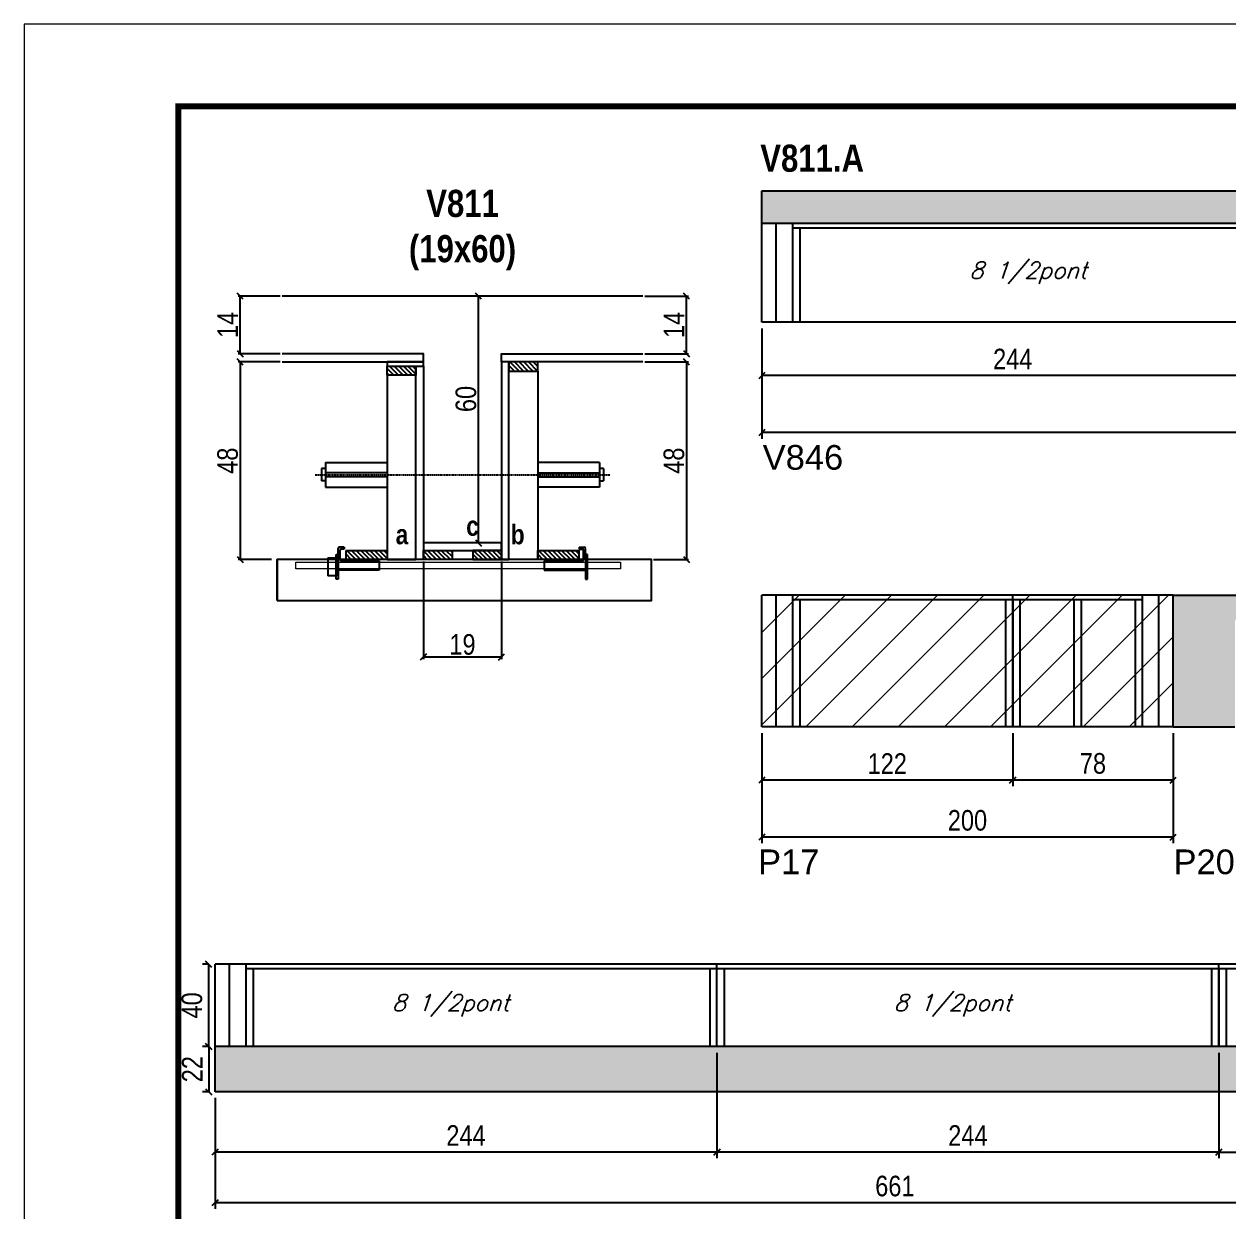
# Model space of a CAD drawing. Extents: x 3309 to 9590, y -2522 to 14608.
# Drawn here: x 4908 to 5494, y 10585 to 11162 of the extents above; entities that cross this region are included whole.
import ezdxf

# ---------------------------------------------------------------- set-up
doc = ezdxf.new("R2010")
doc.units = 0
doc.linetypes.add('DASHED', pattern=[0.75, 0.5, -0.25])
doc.linetypes.add('HIDDEN', pattern=[0.375, 0.25, -0.125])
for name, color, linetype in [('5', 5, 'Continuous'), ('barrote', 251, 'Continuous'), ('COTA', 241, 'Continuous'), ('detalhes', 4, 'Continuous'), ('NOMENCLATURA', 7, 'Continuous'), ('Painéis', 200, 'Continuous'), ('presilha', 1, 'Continuous'), ('SARR_2.2x10', 60, 'Continuous'), ('SARR_2.2x7', 40, 'Continuous'), ('SARR_3.5x7', 81, 'Continuous'), ('TENSOR', 3, 'Continuous'), ('texto', 7, 'Continuous')]:
    doc.layers.add(name, color=color, linetype=linetype)
for name, color, linetype, lineweight in [('CONCRETO', 251, 'Continuous', 25), ('Folhas', 255, 'Continuous', 9), ('Hachura', 251, 'Continuous', 9), ('SARRAFO DE PRESSAO', 251, 'DASHED', 9), ('SCO-___-LAJ', 2, 'Continuous', 0)]:
    doc.layers.add(name, color=color, linetype=linetype, lineweight=lineweight)
doc.styles.add('COTA TECNICA', font='techl___.ttf', dxfattribs={"height": 10})
doc.styles.add('COTA TECNICA 2X', font='techl___.ttf', dxfattribs={"height": 10})
doc.styles.add('Romans', font='romans.shx')
doc.styles.get("Standard").update_dxf_attribs({"font": 'arial.ttf'})
doc.styles.add('TECNICA', font='techb___.ttf', dxfattribs={"height": 10})
doc.dimstyles.new('PAINEL', dxfattribs={"dimtxt": 10, "dimasz": 3, "dimexe": 3, "dimexo": 3, "dimgap": 3, "dimtad": 1, "dimdec": 1, "dimzin": 12, "dimdsep": 46, "dimtxsty": 'COTA TECNICA', "dimblk1": 'OBLIQUE', "dimblk2": 'OBLIQUE', "dimsah": 1, "dimcen": 0.9, "dimclrd": 4, "dimclre": 4, "dimclrt": 240, "dimadec": 1, "dimazin": 3, "dimtfac": 1, "dimtdec": 1, "dimtmove": 0, "dimatfit": 3, "dimfxl": 1, "dimtolj": 1, "dimtzin": 12, "dimarcsym": 0})
doc.dimstyles.new('SECAO', dxfattribs={"dimscale": 0.333333, "dimtxt": 5, "dimasz": 9, "dimexe": 3, "dimexo": 3, "dimgap": 3, "dimtad": 1, "dimdec": 1, "dimlfac": 0.5, "dimzin": 12, "dimdsep": 46, "dimtxsty": 'COTA TECNICA 2X', "dimblk1": 'OBLIQUE', "dimblk2": 'OBLIQUE', "dimsah": 1, "dimcen": 0.9, "dimclrd": 4, "dimclre": 4, "dimclrt": 240, "dimadec": 1, "dimazin": 3, "dimtfac": 1, "dimtdec": 1, "dimtmove": 0, "dimatfit": 3, "dimfxl": 1, "dimtolj": 1, "dimtzin": 12, "dimarcsym": 0})
pattern_1 = [(135, (38337.5286, -112610.3006), (-1.122532015, -1.122532015), [])]

# ---------------------------------------------------------------- blocks, each defined once
blk = doc.blocks.new('9999999999')
at = {"layer": 'Folhas'}
blk.add_lwpolyline([(98138.98, 34190.21), (99623.98, 34190.21), (99623.98, 35240.21), (98138.98, 35240.21)], close=True, dxfattribs=at)
at = {"layer": 'Folhas', "color": 30, "const_width": 3}
blk.add_lwpolyline([(98213.98, 34230.21), (99583.98, 34230.21), (99583.98, 35200.21), (98213.98, 35200.21)], close=True, dxfattribs=at)
blk = doc.blocks.new('_Oblique')
at = {"color": 0, "linetype": 'ByBlock', "lineweight": -2}
blk.add_line((-0.5, -0.5), (0.5, 0.5), dxfattribs=at)
blk = doc.blocks.new('*D1735')
at = {"layer": 'COTA', "color": 4, "lineweight": -2, "transparency": 16777216}
for p, q in [((5101.99, 10900.87), (5101.99, 10853.4)), ((5139.99, 10900.87), (5139.99, 10853.4)), ((5139.99, 10854.4), (5101.99, 10854.4))]:
    blk.add_line(p, q, dxfattribs=at)
at = {"layer": 'Defpoints', "color": 0, "transparency": 16777216}
for p in [(5101.99, 10901.87), (5139.99, 10901.87), (5101.99, 10854.4)]:
    blk.add_point(p, dxfattribs=at)
at = {"layer": 'COTA', "color": 4, "lineweight": -2, "transparency": 16777216, "xscale": 3, "yscale": 3, "zscale": 3, "rotation": 180}
blk.add_blockref('_Oblique', (5101.99, 10854.4), dxfattribs=at)
at = {"layer": 'COTA', "color": 4, "lineweight": -2, "transparency": 16777216, "xscale": 3, "yscale": 3, "zscale": 3}
blk.add_blockref('_Oblique', (5139.99, 10854.4), dxfattribs=at)
at = {"layer": 'COTA', "color": 240, "transparency": 16777216, "insert": (5120.99, 10860.48), "char_height": 10, "attachment_point": 5, "style": 'COTA TECNICA 2X'}
blk.add_mtext('\\A1;19', dxfattribs=at)
blk = doc.blocks.new('PRESILHA METÁLICA 1')
at = {"layer": 'presilha'}
for p, q in [((7.5, 10.64), (7.5, 19.86)), ((12, 21), (8.64, 21)), ((9, 11.57), (9, 18.93)), ((12, 19.5), (9.57, 19.5)), ((12, 21), (12, 19.5)), ((0, 13), (6, 13)), ((0, 13), (0, 0)), ((6, 15.5), (7.5, 15.5)), ((6, -2.5), (6, 15.5)), ((6, 13), (6, 0)), ((7.5, 15.5), (7.5, -2.5)), ((37.5, 11), (9.57, 11)), ((37.5, 11), (37.5, 4.1)), ((6, 0), (0, 0)), ((37.5, 4.1), (7.5, 4.1)), ((7.5, -2.5), (6, -2.5))]:
    blk.add_line(p, q, dxfattribs=at)
for centre, radius, start, end in [((8.64, 19.86), 1.14, 90, 180), ((9.57, 18.93), 0.57, 90, 180), ((9.57, 11.57), 0.57, 180, 270)]:
    blk.add_arc(centre, radius, start, end, dxfattribs=at)
blk = doc.blocks.new('PRESILHA METÁLICA 2')
at = {"layer": 'presilha'}
for p, q in [((-5.25, 23.5), (-5.25, 22)), ((-5.25, 23.5), (-1.89, 23.5)), ((-5.25, 22), (-2.82, 22)), ((-2.25, 14.07), (-2.25, 21.43)), ((-0.75, 14.64), (-0.75, 22.36)), ((0.75, 18), (-0.75, 18)), ((-0.75, 18), (-0.75, 0)), ((0.75, 0), (0.75, 18)), ((-30.75, 13.5), (-30.75, 6.6)), ((-30.75, 13.5), (-2.82, 13.5)), ((-30.75, 6.6), (-0.75, 6.6)), ((-0.75, 0), (0.75, 0))]:
    blk.add_line(p, q, dxfattribs=at)
for centre, radius, start, end in [((-2.82, 21.43), 0.57, 0, 90), ((-1.89, 22.36), 1.14, 0, 90), ((-2.82, 14.07), 0.57, 270, 0)]:
    blk.add_arc(centre, radius, start, end, dxfattribs=at)
blk = doc.blocks.new('*D1736')
at = {"layer": 'COTA', "color": 4, "lineweight": -2, "transparency": 16777216}
for p, q in [((5032.29, 10997.87), (5011.94, 10997.87)), ((5012.94, 10997.87), (5012.94, 10901.87)), ((5028.18, 10901.87), (5011.94, 10901.87))]:
    blk.add_line(p, q, dxfattribs=at)
at = {"layer": 'Defpoints', "color": 0, "transparency": 16777216}
for p in [(5033.29, 10997.87), (5012.94, 10901.87), (5029.18, 10901.87)]:
    blk.add_point(p, dxfattribs=at)
at = {"layer": 'COTA', "color": 4, "lineweight": -2, "transparency": 16777216, "xscale": 3, "yscale": 3, "zscale": 3}
for p, rotation in [((5012.94, 10997.87), 90), ((5012.94, 10901.87), 270)]:
    blk.add_blockref('_Oblique', p, dxfattribs=dict(at, rotation=rotation))
at = {"layer": 'COTA', "color": 240, "transparency": 16777216, "insert": (5006.85, 10949.87), "char_height": 10, "attachment_point": 5, "rotation": 90, "style": 'COTA TECNICA 2X'}
blk.add_mtext('\\A1;48', dxfattribs=at)
blk = doc.blocks.new('*D1737')
at = {"layer": 'COTA', "color": 4, "lineweight": -2, "transparency": 16777216}
for p, q in [((5209.69, 10997.87), (5230.91, 10997.87)), ((5229.91, 10997.87), (5229.91, 10901.87)), ((5213.8, 10901.87), (5230.91, 10901.87))]:
    blk.add_line(p, q, dxfattribs=at)
at = {"layer": 'Defpoints', "color": 0, "transparency": 16777216}
for p in [(5208.69, 10997.87), (5212.8, 10901.87), (5229.91, 10901.87)]:
    blk.add_point(p, dxfattribs=at)
at = {"layer": 'COTA', "color": 4, "lineweight": -2, "transparency": 16777216, "xscale": 3, "yscale": 3, "zscale": 3}
for p, rotation in [((5229.91, 10997.87), 90), ((5229.91, 10901.87), 270)]:
    blk.add_blockref('_Oblique', p, dxfattribs=dict(at, rotation=rotation))
at = {"layer": 'COTA', "color": 240, "transparency": 16777216, "insert": (5223.81, 10949.87), "char_height": 10, "attachment_point": 5, "rotation": 90, "style": 'COTA TECNICA 2X'}
blk.add_mtext('\\A1;48', dxfattribs=at)
blk = doc.blocks.new('*D1738')
at = {"layer": 'COTA', "color": 4, "lineweight": -2, "transparency": 16777216}
for p, q in [((5138.99, 11029.87), (5127.81, 11029.87)), ((5128.81, 10909.87), (5128.81, 11029.87)), ((5138.99, 10909.87), (5127.81, 10909.87))]:
    blk.add_line(p, q, dxfattribs=at)
at = {"layer": 'Defpoints', "color": 0, "transparency": 16777216}
for p in [(5128.81, 11029.87), (5139.99, 11029.87), (5139.99, 10909.87)]:
    blk.add_point(p, dxfattribs=at)
at = {"layer": 'COTA', "color": 4, "lineweight": -2, "transparency": 16777216, "xscale": 3, "yscale": 3, "zscale": 3}
for p, rotation in [((5128.81, 11029.87), 90), ((5128.81, 10909.87), 270)]:
    blk.add_blockref('_Oblique', p, dxfattribs=dict(at, rotation=rotation))
at = {"layer": 'COTA', "color": 240, "transparency": 16777216, "insert": (5122.71, 10979.87), "char_height": 10, "attachment_point": 5, "rotation": 90, "style": 'COTA TECNICA 2X'}
blk.add_mtext('\\A1;60', dxfattribs=at)
blk = doc.blocks.new('*D1739')
at = {"layer": 'COTA', "color": 4, "lineweight": -2, "transparency": 16777216}
for p, q in [((5209.69, 11029.87), (5230.91, 11029.87)), ((5229.91, 11001.87), (5229.91, 11029.87)), ((5209.69, 11001.87), (5230.91, 11001.87))]:
    blk.add_line(p, q, dxfattribs=at)
at = {"layer": 'Defpoints', "color": 0, "transparency": 16777216}
for p in [(5208.69, 11029.87), (5229.91, 11029.87), (5208.69, 11001.87)]:
    blk.add_point(p, dxfattribs=at)
at = {"layer": 'COTA', "color": 4, "lineweight": -2, "transparency": 16777216, "xscale": 3, "yscale": 3, "zscale": 3}
for p, rotation in [((5229.91, 11029.87), 90), ((5229.91, 11001.87), 270)]:
    blk.add_blockref('_Oblique', p, dxfattribs=dict(at, rotation=rotation))
at = {"layer": 'COTA', "color": 240, "transparency": 16777216, "insert": (5223.84, 11015.87), "char_height": 10, "attachment_point": 5, "rotation": 90, "style": 'COTA TECNICA 2X'}
blk.add_mtext('\\A1;14', dxfattribs=at)
blk = doc.blocks.new('*D1740')
at = {"layer": 'COTA', "color": 4, "lineweight": -2, "transparency": 16777216}
for p, q in [((5032.29, 11029.87), (5011.94, 11029.87)), ((5012.94, 11001.87), (5012.94, 11029.87)), ((5032.29, 11001.87), (5011.94, 11001.87))]:
    blk.add_line(p, q, dxfattribs=at)
at = {"layer": 'Defpoints', "color": 0, "transparency": 16777216}
for p in [(5012.94, 11029.87), (5033.29, 11029.87), (5033.29, 11001.87)]:
    blk.add_point(p, dxfattribs=at)
at = {"layer": 'COTA', "color": 4, "lineweight": -2, "transparency": 16777216, "xscale": 3, "yscale": 3, "zscale": 3}
for p, rotation in [((5012.94, 11029.87), 90), ((5012.94, 11001.87), 270)]:
    blk.add_blockref('_Oblique', p, dxfattribs=dict(at, rotation=rotation))
at = {"layer": 'COTA', "color": 240, "transparency": 16777216, "insert": (5006.87, 11015.87), "char_height": 10, "attachment_point": 5, "rotation": 90, "style": 'COTA TECNICA 2X'}
blk.add_mtext('\\A1;14', dxfattribs=at)
blk = doc.blocks.new('*D1741')
at = {"layer": 'COTA', "color": 4, "linetype": 'ByBlock', "lineweight": -2, "transparency": 16777216}
for p, q in [((5266.5, 11014.14), (5266.5, 10988.22)), ((5510.5, 11014.14), (5510.5, 10988.22)), ((5510.5, 10991.22), (5266.5, 10991.22))]:
    blk.add_line(p, q, dxfattribs=at)
at = {"layer": 'Defpoints', "color": 0, "linetype": 'ByBlock', "transparency": 16777216}
for p in [(5266.5, 11017.14), (5510.5, 11017.14), (5266.5, 10991.22)]:
    blk.add_point(p, dxfattribs=at)
at = {"layer": 'COTA', "color": 4, "linetype": 'ByBlock', "lineweight": -2, "transparency": 16777216, "xscale": 3, "yscale": 3, "zscale": 3, "rotation": 180}
blk.add_blockref('_Oblique', (5266.5, 10991.22), dxfattribs=at)
at = {"layer": 'COTA', "color": 4, "linetype": 'ByBlock', "lineweight": -2, "transparency": 16777216, "xscale": 3, "yscale": 3, "zscale": 3}
blk.add_blockref('_Oblique', (5510.5, 10991.22), dxfattribs=at)
at = {"layer": 'COTA', "color": 240, "linetype": 'ByBlock', "transparency": 16777216, "insert": (5388.5, 10999.3), "char_height": 10, "attachment_point": 5, "style": 'COTA TECNICA'}
blk.add_mtext('\\A1;244', dxfattribs=at)
blk = doc.blocks.new('*D1743')
at = {"layer": 'COTA', "color": 4, "linetype": 'ByBlock', "lineweight": -2, "transparency": 16777216}
for p, q in [((5266.5, 11014.14), (5266.5, 10960.51)), ((5918.5, 11014.14), (5918.5, 10960.51)), ((5918.5, 10963.51), (5266.5, 10963.51))]:
    blk.add_line(p, q, dxfattribs=at)
at = {"layer": 'Defpoints', "color": 0, "linetype": 'ByBlock', "transparency": 16777216}
for p in [(5266.5, 11017.14), (5918.5, 11017.14), (5266.5, 10963.51)]:
    blk.add_point(p, dxfattribs=at)
at = {"layer": 'COTA', "color": 4, "linetype": 'ByBlock', "lineweight": -2, "transparency": 16777216, "xscale": 3, "yscale": 3, "zscale": 3, "rotation": 180}
blk.add_blockref('_Oblique', (5266.5, 10963.51), dxfattribs=at)
at = {"layer": 'COTA', "color": 4, "linetype": 'ByBlock', "lineweight": -2, "transparency": 16777216, "xscale": 3, "yscale": 3, "zscale": 3}
blk.add_blockref('_Oblique', (5918.5, 10963.51), dxfattribs=at)
at = {"layer": 'COTA', "color": 240, "linetype": 'ByBlock', "transparency": 16777216, "insert": (5592.5, 10971.62), "char_height": 10, "attachment_point": 5, "style": 'COTA TECNICA'}
blk.add_mtext('\\A1;652', dxfattribs=at)
blk = doc.blocks.new('*D1756')
at = {"layer": 'COTA', "color": 4, "linetype": 'ByBlock', "lineweight": -2, "transparency": 16777216}
for p, q in [((5388.5, 10817.48), (5388.5, 10791.57)), ((5466.5, 10817.48), (5466.5, 10791.57)), ((5466.5, 10794.57), (5388.5, 10794.57))]:
    blk.add_line(p, q, dxfattribs=at)
at = {"layer": 'Defpoints', "color": 0, "linetype": 'ByBlock', "transparency": 16777216}
for p in [(5388.5, 10820.48), (5466.5, 10820.48), (5388.5, 10794.57)]:
    blk.add_point(p, dxfattribs=at)
at = {"layer": 'COTA', "color": 4, "linetype": 'ByBlock', "lineweight": -2, "transparency": 16777216, "xscale": 3, "yscale": 3, "zscale": 3, "rotation": 180}
blk.add_blockref('_Oblique', (5388.5, 10794.57), dxfattribs=at)
at = {"layer": 'COTA', "color": 4, "linetype": 'ByBlock', "lineweight": -2, "transparency": 16777216, "xscale": 3, "yscale": 3, "zscale": 3}
blk.add_blockref('_Oblique', (5466.5, 10794.57), dxfattribs=at)
at = {"layer": 'COTA', "color": 240, "linetype": 'ByBlock', "transparency": 16777216, "insert": (5427.5, 10802.66), "char_height": 10, "attachment_point": 5, "style": 'COTA TECNICA'}
blk.add_mtext('\\A1;78', dxfattribs=at)
blk = doc.blocks.new('*D1757')
at = {"layer": 'COTA', "color": 4, "linetype": 'ByBlock', "lineweight": -2, "transparency": 16777216}
for p, q in [((5266.5, 10817.48), (5266.5, 10791.57)), ((5388.5, 10817.48), (5388.5, 10791.57)), ((5388.5, 10794.57), (5266.5, 10794.57))]:
    blk.add_line(p, q, dxfattribs=at)
at = {"layer": 'Defpoints', "color": 0, "linetype": 'ByBlock', "transparency": 16777216}
for p in [(5266.5, 10820.48), (5388.5, 10820.48), (5266.5, 10794.57)]:
    blk.add_point(p, dxfattribs=at)
at = {"layer": 'COTA', "color": 4, "linetype": 'ByBlock', "lineweight": -2, "transparency": 16777216, "xscale": 3, "yscale": 3, "zscale": 3, "rotation": 180}
blk.add_blockref('_Oblique', (5266.5, 10794.57), dxfattribs=at)
at = {"layer": 'COTA', "color": 4, "linetype": 'ByBlock', "lineweight": -2, "transparency": 16777216, "xscale": 3, "yscale": 3, "zscale": 3}
blk.add_blockref('_Oblique', (5388.5, 10794.57), dxfattribs=at)
at = {"layer": 'COTA', "color": 240, "linetype": 'ByBlock', "transparency": 16777216, "insert": (5327.5, 10802.63), "char_height": 10, "attachment_point": 5, "style": 'COTA TECNICA'}
blk.add_mtext('\\A1;122', dxfattribs=at)
blk = doc.blocks.new('*D1758')
at = {"layer": 'COTA', "color": 4, "linetype": 'ByBlock', "lineweight": -2, "transparency": 16777216}
for p, q in [((5266.5, 10817.48), (5266.5, 10763.86)), ((5466.5, 10817.48), (5466.5, 10763.86)), ((5466.5, 10766.86), (5266.5, 10766.86))]:
    blk.add_line(p, q, dxfattribs=at)
at = {"layer": 'Defpoints', "color": 0, "linetype": 'ByBlock', "transparency": 16777216}
for p in [(5266.5, 10820.48), (5466.5, 10820.48), (5266.5, 10766.86)]:
    blk.add_point(p, dxfattribs=at)
at = {"layer": 'COTA', "color": 4, "linetype": 'ByBlock', "lineweight": -2, "transparency": 16777216, "xscale": 3, "yscale": 3, "zscale": 3, "rotation": 180}
blk.add_blockref('_Oblique', (5266.5, 10766.86), dxfattribs=at)
at = {"layer": 'COTA', "color": 4, "linetype": 'ByBlock', "lineweight": -2, "transparency": 16777216, "xscale": 3, "yscale": 3, "zscale": 3}
blk.add_blockref('_Oblique', (5466.5, 10766.86), dxfattribs=at)
at = {"layer": 'COTA', "color": 240, "linetype": 'ByBlock', "transparency": 16777216, "insert": (5366.5, 10774.96), "char_height": 10, "attachment_point": 5, "style": 'COTA TECNICA'}
blk.add_mtext('\\A1;200', dxfattribs=at)
blk = doc.blocks.new('*D1766')
at = {"layer": 'COTA', "color": 4, "linetype": 'ByBlock', "lineweight": -2, "transparency": 16777216}
for p, q in [((5244.7, 10662.05), (5244.7, 10610.72)), ((5488.7, 10662.05), (5488.7, 10610.72)), ((5488.7, 10613.72), (5244.7, 10613.72))]:
    blk.add_line(p, q, dxfattribs=at)
at = {"layer": 'Defpoints', "color": 0, "linetype": 'ByBlock', "transparency": 16777216}
for p in [(5244.7, 10665.05), (5488.7, 10665.05), (5244.7, 10613.72)]:
    blk.add_point(p, dxfattribs=at)
at = {"layer": 'COTA', "color": 4, "linetype": 'ByBlock', "lineweight": -2, "transparency": 16777216, "xscale": 3, "yscale": 3, "zscale": 3, "rotation": 180}
blk.add_blockref('_Oblique', (5244.7, 10613.72), dxfattribs=at)
at = {"layer": 'COTA', "color": 4, "linetype": 'ByBlock', "lineweight": -2, "transparency": 16777216, "xscale": 3, "yscale": 3, "zscale": 3}
blk.add_blockref('_Oblique', (5488.7, 10613.72), dxfattribs=at)
at = {"layer": 'COTA', "color": 240, "linetype": 'ByBlock', "transparency": 16777216, "insert": (5366.7, 10621.8), "char_height": 10, "attachment_point": 5, "style": 'COTA TECNICA'}
blk.add_mtext('\\A1;244', dxfattribs=at)
blk = doc.blocks.new('*D1767')
at = {"layer": 'COTA', "color": 4, "linetype": 'ByBlock', "lineweight": -2, "transparency": 16777216}
for p, q in [((5244.7, 10662.05), (5244.7, 10610.72)), ((5000.7, 10640.05), (5000.7, 10610.72)), ((5244.7, 10613.72), (5000.7, 10613.72))]:
    blk.add_line(p, q, dxfattribs=at)
at = {"layer": 'Defpoints', "color": 0, "linetype": 'ByBlock', "transparency": 16777216}
for p in [(5244.7, 10665.05), (5000.7, 10643.05), (5000.7, 10613.72)]:
    blk.add_point(p, dxfattribs=at)
at = {"layer": 'COTA', "color": 4, "linetype": 'ByBlock', "lineweight": -2, "transparency": 16777216, "xscale": 3, "yscale": 3, "zscale": 3, "rotation": 180}
blk.add_blockref('_Oblique', (5000.7, 10613.72), dxfattribs=at)
at = {"layer": 'COTA', "color": 4, "linetype": 'ByBlock', "lineweight": -2, "transparency": 16777216, "xscale": 3, "yscale": 3, "zscale": 3}
blk.add_blockref('_Oblique', (5244.7, 10613.72), dxfattribs=at)
at = {"layer": 'COTA', "color": 240, "linetype": 'ByBlock', "transparency": 16777216, "insert": (5122.7, 10621.8), "char_height": 10, "attachment_point": 5, "style": 'COTA TECNICA'}
blk.add_mtext('\\A1;244', dxfattribs=at)
blk = doc.blocks.new('*D1770')
at = {"layer": 'COTA', "color": 4, "linetype": 'ByBlock', "lineweight": -2, "transparency": 16777216}
for p, q in [((5000.7, 10640.05), (5000.7, 10586.07)), ((5661.7, 10638.05), (5661.7, 10586.07)), ((5661.7, 10589.07), (5000.7, 10589.07))]:
    blk.add_line(p, q, dxfattribs=at)
at = {"layer": 'Defpoints', "color": 0, "linetype": 'ByBlock', "transparency": 16777216}
for p in [(5000.7, 10643.05), (5661.7, 10641.05), (5000.7, 10589.07)]:
    blk.add_point(p, dxfattribs=at)
at = {"layer": 'COTA', "color": 4, "linetype": 'ByBlock', "lineweight": -2, "transparency": 16777216, "xscale": 3, "yscale": 3, "zscale": 3, "rotation": 180}
blk.add_blockref('_Oblique', (5000.7, 10589.07), dxfattribs=at)
at = {"layer": 'COTA', "color": 4, "linetype": 'ByBlock', "lineweight": -2, "transparency": 16777216, "xscale": 3, "yscale": 3, "zscale": 3}
blk.add_blockref('_Oblique', (5661.7, 10589.07), dxfattribs=at)
at = {"layer": 'COTA', "color": 240, "linetype": 'ByBlock', "transparency": 16777216, "insert": (5331.2, 10597.17), "char_height": 10, "attachment_point": 5, "style": 'COTA TECNICA'}
blk.add_mtext('\\A1;661', dxfattribs=at)
blk = doc.blocks.new('*D1771')
at = {"layer": 'COTA', "color": 4, "lineweight": -2, "transparency": 16777216}
for p, q in [((5488.7, 10662.05), (5488.7, 10610.72)), ((5661.7, 10638.05), (5661.7, 10610.72)), ((5488.7, 10613.72), (5661.7, 10613.72))]:
    blk.add_line(p, q, dxfattribs=at)
at = {"layer": 'Defpoints', "color": 0, "transparency": 16777216}
for p in [(5488.7, 10665.05), (5661.7, 10641.05), (5661.7, 10613.72)]:
    blk.add_point(p, dxfattribs=at)
at = {"layer": 'COTA', "color": 4, "lineweight": -2, "transparency": 16777216, "xscale": 3, "yscale": 3, "zscale": 3, "rotation": 180}
blk.add_blockref('_Oblique', (5488.7, 10613.72), dxfattribs=at)
at = {"layer": 'COTA', "color": 4, "lineweight": -2, "transparency": 16777216, "xscale": 3, "yscale": 3, "zscale": 3}
blk.add_blockref('_Oblique', (5661.7, 10613.72), dxfattribs=at)
at = {"layer": 'COTA', "color": 240, "transparency": 16777216, "insert": (5575.2, 10621.94), "char_height": 10, "attachment_point": 5, "style": 'COTA TECNICA'}
blk.add_mtext('\\A1;173', dxfattribs=at)
blk = doc.blocks.new('*D1773')
at = {"layer": 'COTA', "color": 4, "lineweight": -2, "transparency": 16777216}
for p, q in [((4997.7, 10705.05), (4994.61, 10705.05)), ((4997.61, 10665.05), (4997.61, 10705.05)), ((4997.7, 10665.05), (4994.61, 10665.05))]:
    blk.add_line(p, q, dxfattribs=at)
at = {"layer": 'Defpoints', "color": 0, "transparency": 16777216}
for p in [(4997.61, 10705.05), (5000.7, 10705.05, 0), (5000.7, 10665.05, 0)]:
    blk.add_point(p, dxfattribs=at)
at = {"layer": 'COTA', "color": 4, "lineweight": -2, "transparency": 16777216, "xscale": 3, "yscale": 3, "zscale": 3}
for p, rotation in [((4997.61, 10705.05), 90), ((4997.61, 10665.05), 270)]:
    blk.add_blockref('_Oblique', p, dxfattribs=dict(at, rotation=rotation))
at = {"layer": 'COTA', "color": 240, "transparency": 16777216, "insert": (4989.5, 10685.05), "char_height": 10, "attachment_point": 5, "rotation": 90, "style": 'COTA TECNICA'}
blk.add_mtext('\\A1;40', dxfattribs=at)
blk = doc.blocks.new('*D1774')
at = {"layer": 'COTA', "color": 4, "lineweight": -2, "transparency": 16777216}
for p, q in [((4997.7, 10665.05), (4994.61, 10665.05)), ((4997.61, 10665.05), (4997.61, 10643.05)), ((4997.7, 10643.05), (4994.61, 10643.05))]:
    blk.add_line(p, q, dxfattribs=at)
at = {"layer": 'Defpoints', "color": 0, "transparency": 16777216}
for p in [(5000.7, 10665.05, 0), (4997.61, 10643.05), (5000.7, 10643.05, 0)]:
    blk.add_point(p, dxfattribs=at)
at = {"layer": 'COTA', "color": 4, "lineweight": -2, "transparency": 16777216, "xscale": 3, "yscale": 3, "zscale": 3}
for p, rotation in [((4997.61, 10665.05), 90), ((4997.61, 10643.05), 270)]:
    blk.add_blockref('_Oblique', p, dxfattribs=dict(at, rotation=rotation))
at = {"layer": 'COTA', "color": 240, "transparency": 16777216, "insert": (4989.61, 10654.05), "char_height": 10, "attachment_point": 5, "rotation": 90, "style": 'COTA TECNICA'}
blk.add_mtext('\\A1;22', dxfattribs=at)

msp = doc.modelspace()

# ---------------------------------------------------------------- hatches: boundary and pattern name
at = {"layer": 'COTA'}
h = msp.add_hatch(dxfattribs=at)
h.set_pattern_fill('AR-CONC', color=256, scale=0.03)
h.paths.add_polyline_path([(5918.5, 11017.14), (5948.5, 11017.14), (5948.5, 11065.14), (6266.5, 11065.14), (6266.5, 11081.14), (5266.5, 11081.14), (5266.5, 11065.14), (5918.5, 11065.14)])
h = msp.add_hatch(dxfattribs=at)
h.set_pattern_fill('AR-CONC', color=256, scale=0.03)
h.set_pattern_definition([(50, (-1712.4666, -2111.4083), (5.4655401, -0.4781726), [0.5715, -6.2865]), (355, (-1712.4666, -2111.4083), (-1.0573026, 5.7317054), [0.4572, -5.0292175]), (100.451445, (-1712.011, -2111.448), (4.4082374, 5.2535326), [0.4857003, -5.3427073]), (46.1842, (-1712.4666, -2109.884), (8.1323712, -1.2612698), [0.85725, -9.42975]), (96.63556, (-1711.789, -2109.9894), (7.122124, 7.4227837), [0.7285507, -8.0140682]), (351.18415, (-1712.4666, -2109.884), (7.122124, 7.4227837), [0.685799, -7.543792]), (21, (-1711.7046, -2110.2653), (4.5484317, -3.067956), [0.5715, -6.2865]), (326, (-1711.7046, -2110.2653), (1.8540609, 5.525639), [0.4572, -5.0292]), (71.451445, (-1711.3255, -2110.521), (6.4024926, 2.457683), [0.4857003, -5.3426981]), (37.5, (-1712.4666, -2111.4083), (0.0926581, 2.53665117), [0, -4.96824, 0, -5.1054, 0, -5.04825]), (7.5, (-1712.4666, -2111.4083), (2.00458988, 3.00541724), [0, -2.91084, 0, -4.85394, 0, -1.92405]), (327.5, (-1714.1658, -2111.4083), (4.06771786, -0.17186232), [0, -1.905, 0, -5.9436, 0, -7.8867]), (317.5, (-1714.928, -2111.4083), (4.4438754, 0.7627947), [0, -2.4765, 0, -3.94716, 0, -5.6007])])
h.paths.add_polyline_path([(5936.5, 10872.48), (6073.5, 10872.48), (6073.5, 10884.48), (5466.5, 10884.48), (5466.5, 10820.48), (5496.5, 10820.48), (5496.5, 10872.48), (5731.5, 10872.48), (5731.5, 10850.48), (5758.5, 10850.48), (5758.5, 10872.48), (5909.5, 10872.48), (5909.5, 10850.48), (5936.5, 10850.48)])
h = msp.add_hatch(dxfattribs=at)
h.set_pattern_fill('AR-CONC', color=256, scale=0.03)
h.set_pattern_definition([(50, (-265.7977, -43.3546), (5.46554, -0.4781726), [0.5715, -6.2865]), (355, (-265.7977, -43.3546), (-1.0573026, 5.7317054), [0.4572, -5.0292175]), (100.451445, (-265.342, -43.3944), (4.4082374, 5.2535326), [0.4857003, -5.3427073]), (46.1842, (-265.7977, -41.8306), (8.1323712, -1.26127), [0.85725, -9.42975]), (96.63556, (-265.12, -41.936), (7.122124, 7.4227837), [0.7285507, -8.014068]), (351.18415, (-265.798, -41.8306), (7.122124, 7.422784), [0.685799, -7.543792]), (21, (-265.0357, -42.2116), (4.5484317, -3.067956), [0.5715, -6.2865]), (326, (-265.0357, -42.2116), (1.8540609, 5.525639), [0.4572, -5.0292]), (71.451445, (-264.6566, -42.467), (6.4024926, 2.457683), [0.4857003, -5.3426981]), (37.5, (-265.7977, -43.3546), (0.0926581, 2.53665117), [0, -4.96824, 0, -5.1054, 0, -5.04825]), (7.5, (-265.7977, -43.3546), (2.0045899, 3.00541724), [0, -2.91084, 0, -4.85394, 0, -1.92405]), (327.5, (-267.497, -43.3546), (4.06771786, -0.17186232), [0, -1.905, 0, -5.9436, 0, -7.8867]), (317.5, (-268.259, -43.3546), (4.4438754, 0.7627947), [0, -2.4765, 0, -3.94716, 0, -5.6007])])
h.paths.add_polyline_path([(5661.7, 10665.05), (5000.7, 10665.05), (5000.7, 10643.05), (5661.7, 10643.05), (5661.7, 10641.05), (5691.7, 10641.05), (5691.7, 10705.05), (5661.7, 10705.05)])
at = {"layer": 'Hachura', "linetype": 'ByBlock'}
h = msp.add_hatch(dxfattribs=at)
h.set_pattern_fill('ANSI31', color=256, scale=5)
h.set_pattern_definition([(45, (1469.033, -945.983), (-11.22532, 11.22532), [])])
h.paths.add_polyline_path([(5388.5, 10820.48), (5388.5, 10884.48), (5266.5, 10884.48), (5266.5, 10820.48)])
h.paths.add_polyline_path([(5466.5, 10820.48), (5466.5, 10884.48), (5388.5, 10884.48), (5388.5, 10820.48)])
at = {"layer": 'SARR_2.2x10'}
h = msp.add_hatch(dxfattribs=at)
h.set_pattern_fill('ANSI31', color=256, scale=0.5, angle=90)
h.set_pattern_definition([(135, (38257.9286, -112610.3006), (-1.122532015, -1.122532015), [])])
h.paths.add_polyline_path([(5064.39, 10906.27), (5064.39, 10901.87), (5084.39, 10901.87), (5084.39, 10906.27)])
h = msp.add_hatch(dxfattribs=at)
h.set_pattern_fill('ANSI31', color=256, scale=0.5, angle=90)
h.set_pattern_definition([(135, (38351.1286, -112610.3006), (-1.122532015, -1.122532015), [])])
h.paths.add_polyline_path([(5157.59, 10906.27), (5157.59, 10901.87), (5177.59, 10901.87), (5177.59, 10906.27)])
at = {"layer": 'SARR_2.2x7'}
h = msp.add_hatch(dxfattribs=at)
h.set_pattern_fill('ANSI31', color=256, scale=0.5, angle=90)
h.set_pattern_definition([(135, (38271.9286, -112520.7006), (-1.122532015, -1.122532015), [])])
h.paths.add_polyline_path([(5098.39, 10995.87), (5098.39, 10991.47), (5084.39, 10991.47), (5084.39, 10995.87)])
h = msp.add_hatch(dxfattribs=at)
h.set_pattern_fill('ANSI31', color=256, scale=0.5, angle=90)
h.set_pattern_definition([(135, (38251.9286, -112518.7006), (-1.122532015, -1.122532015), [])])
h.paths.add_polyline_path([(5143.59, 10997.87), (5143.59, 10993.47), (5157.59, 10993.47), (5157.59, 10997.87)])
h = msp.add_hatch(dxfattribs=at)
h.set_pattern_fill('ANSI31', color=256, scale=0.5, angle=90)
h.set_pattern_definition(pattern_1)
h.paths.add_polyline_path([(5115.99, 10901.87), (5115.99, 10906.27), (5101.99, 10906.27), (5101.99, 10901.87)])
h = msp.add_hatch(dxfattribs=at)
h.set_pattern_fill('ANSI31', color=256, scale=0.5, angle=90)
h.set_pattern_definition(pattern_1)
h.paths.add_polyline_path([(5125.99, 10906.27), (5125.99, 10901.87), (5139.99, 10901.87), (5139.99, 10906.27)])

# ---------------------------------------------------------------- linework, layer by layer
at = {"ltscale": 3}
for p, q in [((5054.39, 10949.04), (5054.39, 10937.04)), ((5054.39, 10949.04), (5084.39, 10949.04)), ((5187.59, 10949.04), (5157.59, 10949.04)), ((5187.59, 10949.04), (5187.59, 10937.04)), ((5052.39, 10946.04), (5052.39, 10940.04)), ((5054.39, 10946.04), (5052.39, 10946.04)), ((5084.39, 10944.04), (5054.39, 10944.04)), ((5084.39, 10942.04), (5054.39, 10942.04)), ((5157.59, 10944.04), (5187.59, 10944.04)), ((5157.59, 10942.04), (5187.59, 10942.04)), ((5189.59, 10946.04), (5187.59, 10946.04)), ((5189.59, 10946.04), (5189.59, 10940.04)), ((5054.39, 10940.04), (5052.39, 10940.04)), ((5054.39, 10937.04), (5084.39, 10937.04)), ((5187.59, 10937.04), (5157.59, 10937.04)), ((5187.59, 10940.04), (5189.59, 10940.04))]:
    msp.add_line(p, q, dxfattribs=at)
at = {"layer": 'barrote'}
msp.add_lwpolyline([(5030.93, 10881.87), (5212.85, 10881.87), (5212.85, 10901.87), (5030.93, 10901.87)], close=True, dxfattribs=at)
at = {"layer": 'CONCRETO', "linetype": 'Continuous'}
msp.add_line((5208.69, 11029.87), (5033.29, 11029.87), dxfattribs=at)
at = {"layer": 'COTA'}
for p, q in [((5266.5, 11065.14, 0), (5266.5, 11081.14, 0)), ((5266.5, 11081.14, 0), (6266.5, 11081.14, 0)), ((5466.5, 10884.48, 0), (6073.5, 10884.48, 0)), ((5466.5, 10820.48, 0), (5496.5, 10820.48, 0)), ((5000.7, 10643.05, 0), (5000.7, 10665.05, 0)), ((5661.7, 10643.05, 0), (5000.7, 10643.05, 0))]:
    msp.add_line(p, q, dxfattribs=at)
at = {"layer": 'detalhes', "color": 250}
msp.add_line((5030.93, 10881.87), (5030.93, 10901.87), dxfattribs=at)
at = {"layer": 'Painéis', "linetype": 'ByBlock'}
for p, q in [((5918.5, 11065.14, 0), (5266.5, 11065.14, 0)), ((5266.5, 11017.14, 0), (5266.5, 11065.14, 0)), ((5918.5, 11017.14, 0), (5266.5, 11017.14, 0)), ((5466.5, 10884.48, 0), (5266.5, 10884.48, 0)), ((5266.5, 10820.48, 0), (5266.5, 10884.48, 0)), ((5388.5, 10820.48, 0), (5388.5, 10884.48, 0)), ((5466.5, 10820.48, 0), (5466.5, 10884.48, 0)), ((5466.5, 10820.48, 0), (5266.5, 10820.48, 0)), ((5661.7, 10705.05, 0), (5000.7, 10705.05, 0)), ((5000.7, 10665.05, 0), (5000.7, 10705.05, 0)), ((5244.7, 10665.05, 0), (5244.7, 10705.05, 0)), ((5488.7, 10665.05, 0), (5488.7, 10705.05, 0)), ((5661.7, 10665.05, 0), (5000.7, 10665.05, 0))]:
    msp.add_line(p, q, dxfattribs=at)
at = {"layer": 'Painéis', "linetype": 'Continuous', "elevation": 0}
for points in [[(5033.29, 10997.87), (5101.99, 10997.87), (5101.99, 11001.87), (5033.29, 11001.87)], [(5208.69, 10997.87), (5139.99, 10997.87), (5139.99, 11001.87), (5208.69, 11001.87)]]:
    msp.add_lwpolyline(points, dxfattribs=at)
msp.add_lwpolyline([(5084.39, 10995.87), (5101.99, 10995.87), (5101.99, 10997.87), (5084.39, 10997.87)], close=True, dxfattribs=at)
at = {"layer": 'Painéis', "linetype": 'Continuous'}
for points in [[(5098.39, 10901.87), (5098.39, 10995.87), (5101.99, 10995.87), (5101.99, 10901.87)], [(5143.59, 10901.87), (5143.59, 10997.87), (5139.99, 10997.87), (5139.99, 10901.87)], [(5139.99, 10909.87), (5101.99, 10909.87), (5101.99, 10906.27), (5139.99, 10906.27)]]:
    msp.add_lwpolyline(points, close=True, dxfattribs=at)
at = {"layer": 'SARR_2.2x10'}
for points in [[(5064.39, 10906.27), (5084.39, 10906.27), (5084.39, 10901.87), (5064.39, 10901.87)], [(5157.59, 10906.27), (5177.59, 10906.27), (5177.59, 10901.87), (5157.59, 10901.87)]]:
    msp.add_lwpolyline(points, close=True, dxfattribs=at)
at = {"layer": 'SARR_2.2x7', "linetype": 'Continuous'}
for p, q in [((5273.5, 11017.14, 0), (5273.5, 11065.14, 0)), ((5510.5, 11062.94, 0), (5281.5, 11062.94, 0)), ((5273.5, 10820.48, 0), (5273.5, 10884.48, 0)), ((5459.5, 10820.48, 0), (5459.5, 10884.48, 0)), ((5388.5, 10882.28, 0), (5281.5, 10882.28, 0)), ((5451.5, 10882.28, 0), (5388.5, 10882.28, 0)), ((5007.7, 10665.05, 0), (5007.7, 10705.05, 0)), ((5244.7, 10702.85, 0), (5015.7, 10702.85, 0)), ((5488.7, 10702.85, 0), (5244.7, 10702.85, 0)), ((5646.7, 10702.85, 0), (5488.7, 10702.85, 0))]:
    msp.add_line(p, q, dxfattribs=at)
at = {"layer": 'SARR_2.2x7', "elevation": 0}
for points in [[(5084.39, 10995.87), (5098.39, 10995.87), (5098.39, 10991.47), (5084.39, 10991.47)], [(5157.59, 10997.87), (5143.59, 10997.87), (5143.59, 10993.47), (5157.59, 10993.47)]]:
    msp.add_lwpolyline(points, close=True, dxfattribs=at)
at = {"layer": 'SARR_2.2x7'}
for points in [[(5101.99, 10906.27), (5115.99, 10906.27), (5115.99, 10901.87), (5101.99, 10901.87)], [(5139.99, 10906.27), (5125.99, 10906.27), (5125.99, 10901.87), (5139.99, 10901.87)]]:
    msp.add_lwpolyline(points, close=True, dxfattribs=at)
at = {"layer": 'SARR_3.5x7'}
for p, q in [((5281.5, 11065.14, 0), (5281.5, 11017.14, 0)), ((5285, 11062.94, 0), (5285, 11017.14, 0)), ((5281.5, 10884.48, 0), (5281.5, 10820.48, 0)), ((5451.5, 10884.48, 0), (5451.5, 10820.48, 0)), ((5285, 10882.28, 0), (5285, 10820.48, 0)), ((5385, 10882.28, 0), (5385, 10820.48, 0)), ((5388.5, 10882.28, 0), (5388.5, 10820.48, 0)), ((5392, 10882.28, 0), (5392, 10820.48, 0)), ((5418.26, 10882.28, 0), (5418.26, 10820.48, 0)), ((5421.76, 10882.28, 0), (5421.76, 10820.48, 0)), ((5448, 10882.28, 0), (5448, 10820.48, 0)), ((5015.7, 10705.05, 0), (5015.7, 10665.05, 0)), ((5019.2, 10702.85, 0), (5019.2, 10665.05, 0)), ((5241.2, 10702.85, 0), (5241.2, 10665.05, 0)), ((5248.2, 10702.85, 0), (5248.2, 10665.05, 0)), ((5485.2, 10702.85, 0), (5485.2, 10665.05, 0)), ((5488.7, 10702.85, 0), (5488.7, 10665.05, 0)), ((5492.2, 10702.85, 0), (5492.2, 10665.05, 0))]:
    msp.add_line(p, q, dxfattribs=at)
for points in [[(5098.39, 10991.47), (5084.39, 10991.47), (5084.39, 10901.87), (5098.39, 10901.87)], [(5143.59, 10993.47), (5157.59, 10993.47), (5157.59, 10901.87), (5143.59, 10901.87)]]:
    msp.add_lwpolyline(points, close=True, dxfattribs=at)
at = {"layer": 'SCO-___-LAJ', "color": 1}
msp.add_lwpolyline([(5039.94, 10900.54), (5197.77, 10900.54), (5197.77, 10897.34), (5039.94, 10897.34)], close=True, dxfattribs=at)
at = {"layer": 'TENSOR', "linetype": 'HIDDEN', "ltscale": 0.5}
msp.add_line((5049.39, 10943.04), (5192.89, 10943.04), dxfattribs=at)

# ---------------------------------------------------------------- block references
at = {"layer": 'presilha', "xscale": 0.6666666666666666, "yscale": 0.6666666666666666, "zscale": 0.6666666666666666}
for name, p in [('PRESILHA METÁLICA 1', (5055.52, 10893.9)), ('PRESILHA METÁLICA 2', (5181.27, 10892.24))]:
    msp.add_blockref(name, p, dxfattribs=at)
at = {"layer": 'SARRAFO DE PRESSAO', "color": 6, "linetype": 'ByBlock'}
msp.add_blockref('9999999999', (-93231.11, -24078.07), dxfattribs=at)

# ---------------------------------------------------------------- texts
at = {"layer": '5', "linetype": 'Continuous'}
for s, p in [('V846', (5266.94, 10945.5, 0)), ('P17', (5264.7, 10748.85, 0)), ('P20', (5466.67, 10748.85, 0))]:
    msp.add_text(s, height=12, rotation=0.00004, dxfattribs=at).set_placement(p)
at = {"layer": 'detalhes', "style": 'TECNICA'}
for s, p in [('c', (5122.81, 10913.34)), ('b', (5144.49, 10909.22)), ('a', (5088.52, 10909.23))]:
    msp.add_text(s, height=9.6, dxfattribs=at).set_placement(p)
at = {"layer": 'NOMENCLATURA', "style": 'TECNICA'}
msp.add_text('V811.A', height=13.2, dxfattribs=at).set_placement((5265.78, 11090.33, 0))
at = {"layer": 'NOMENCLATURA', "insert": (5121.02, 11081.56), "char_height": 13.2, "attachment_point": 2, "style": 'TECNICA'}
msp.add_mtext_dynamic_manual_height_columns('V811\\P(19x60)', width=300.2766, gutter_width=1, heights=[0], dxfattribs=at)
at = {"layer": 'texto', "color": 2, "char_height": 8, "attachment_point": 5, "style": 'Romans'}
for insert in [(5396, 11041.14, 0), (5115.2, 10685.05, 0), (5359.2, 10685.05, 0)]:
    msp.add_mtext('{\\Q19;\\C256;8 1/2pont}', dxfattribs=dict(at, insert=insert))

# ---------------------------------------------------------------- dimensions: what is measured, and where the dimension line sits
at = {"layer": 'COTA'}
for base, p1, p2, dimstyle, picture, middle in [((5012.94, 11029.87), (5033.29, 11001.87), (5033.29, 11029.87), 'SECAO', '*D1740', (5006.87, 11015.87)), ((5229.91, 11029.87), (5208.69, 11001.87), (5208.69, 11029.87), 'SECAO', '*D1739', (5223.84, 11015.87)), ((5012.94, 10901.87, 0), (5033.29, 10997.87), (5029.18, 10901.87, 0), 'SECAO', '*D1736', (5006.85, 10949.87, 0)), ((5229.91, 10901.87, 0), (5208.69, 10997.87), (5212.8, 10901.87, 0), 'SECAO', '*D1737', (5223.81, 10949.87, 0)), ((4997.61, 10705.05), (5000.7, 10665.05, 0), (5000.7, 10705.05, 0), 'PAINEL', '*D1773', (4989.5, 10685.05)), ((4997.61, 10643.05), (5000.7, 10665.05, 0), (5000.7, 10643.05, 0), 'PAINEL', '*D1774', (4989.61, 10654.05))]:
    dim = msp.add_linear_dim(base=base, p1=p1, p2=p2, angle=90, dimstyle=dimstyle, dxfattribs=at)
    dim.commit()
    dim.dimension.update_dxf_attribs({"geometry": picture, "text_midpoint": middle})
for base, p1, p2, angle, picture, middle in [((5128.81, 11029.87), (5139.99, 10909.87), (5139.99, 11029.87), 90, '*D1738', (5128.81, 10979.87)), ((5101.99, 10854.4), (5139.99, 10901.87), (5101.99, 10901.87), 180, '*D1735', (5120.99, 10854.4))]:
    dim = msp.add_linear_dim(base=base, p1=p1, p2=p2, angle=angle, dimstyle='SECAO', dxfattribs=at)
    dim.commit()
    dim.dimension.update_dxf_attribs({"geometry": picture, "text_midpoint": middle, "dimtype": 160})
at = {"layer": 'COTA', "linetype": 'ByBlock'}
for base, p1, p2, picture, middle in [((5266.5, 10991.22, 0), (5510.5, 11017.14, 0), (5266.5, 11017.14, 0), '*D1741', (5388.5, 10999.3, 0)), ((5266.5, 10794.57, 0), (5388.5, 10820.48, 0), (5266.5, 10820.48, 0), '*D1757', (5327.5, 10802.63, 0)), ((5000.7, 10613.72, 0), (5244.7, 10665.05, 0), (5000.7, 10643.05, 0), '*D1767', (5122.7, 10621.8, 0))]:
    dim = msp.add_linear_dim(base=base, p1=p1, p2=p2, angle=180, dimstyle='PAINEL', override={"dimtmove": 1}, dxfattribs=at)
    dim.commit()
    dim.dimension.update_dxf_attribs({"geometry": picture, "text_midpoint": middle})
for base, p1, p2, picture, middle in [((5266.5, 10963.51, 0), (5918.5, 11017.14, 0), (5266.5, 11017.14, 0), '*D1743', (5592.5, 10971.62, 0)), ((5266.5, 10766.86, 0), (5466.5, 10820.48, 0), (5266.5, 10820.48, 0), '*D1758', (5366.5, 10774.96, 0)), ((5388.5, 10794.57, 0), (5466.5, 10820.48, 0), (5388.5, 10820.48, 0), '*D1756', (5427.5, 10802.66, 0)), ((5244.7, 10613.72, 0), (5488.7, 10665.05, 0), (5244.7, 10665.05, 0), '*D1766', (5366.7, 10621.8, 0)), ((5000.7, 10589.07, 0), (5661.7, 10641.05, 0), (5000.7, 10643.05, 0), '*D1770', (5331.2, 10597.17, 0))]:
    dim = msp.add_linear_dim(base=base, p1=p1, p2=p2, angle=180, dimstyle='PAINEL', dxfattribs=at)
    dim.commit()
    dim.dimension.update_dxf_attribs({"geometry": picture, "text_midpoint": middle})
at = {"layer": 'COTA'}
dim = msp.add_linear_dim(base=(5661.7, 10613.72, 0), p1=(5488.7, 10665.05, 0), p2=(5661.7, 10641.05, 0), dimstyle='PAINEL', dxfattribs=at)
dim.commit()
dim.dimension.update_dxf_attribs({"geometry": '*D1771', "text_midpoint": (5575.2, 10621.94, 0)})

doc.saveas('drawing.dxf')
